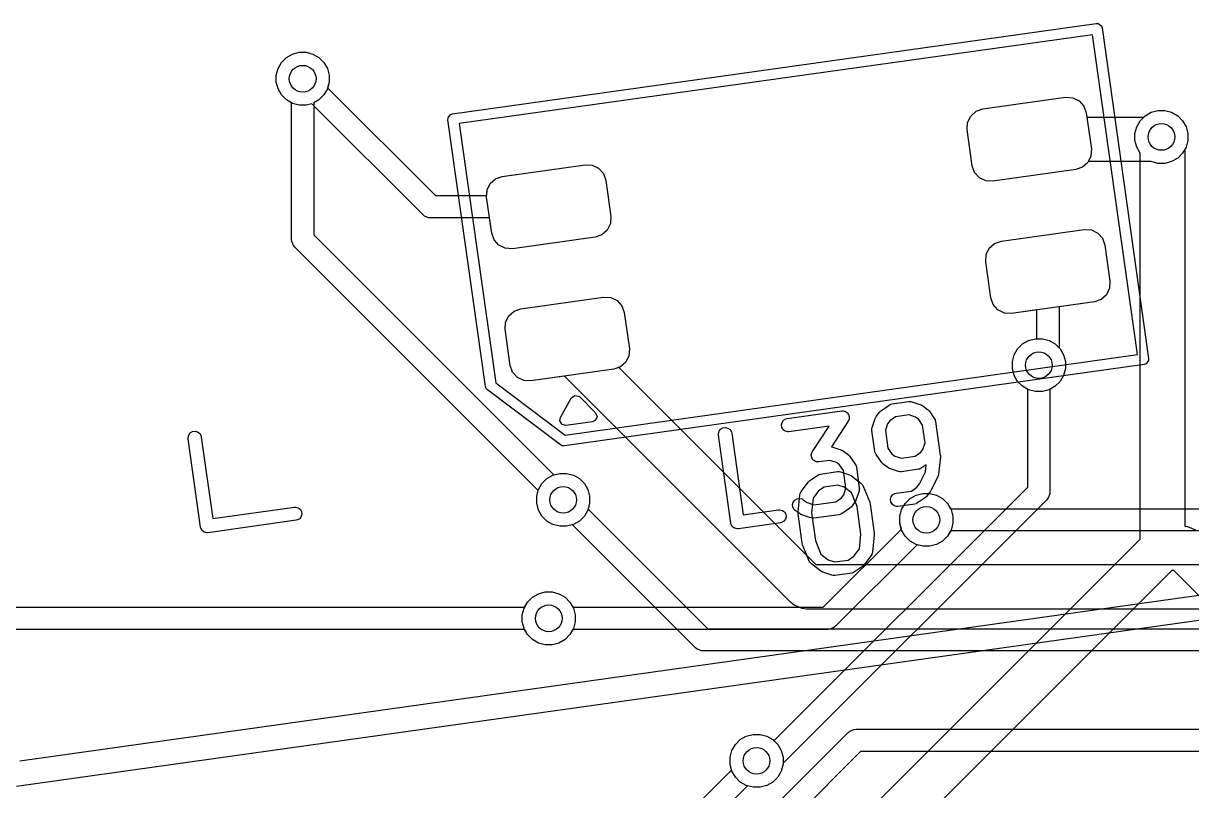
# Model space of a CAD drawing. Header units: millimetres. Extents: x 14 to 286, y -133 to -45.
# Drawn here: x 218.66 to 231.78, y -67.05 to -58.43 of the extents above; entities that cross this region are included whole.
import ezdxf

# ---------------------------------------------------------------- set-up
doc = ezdxf.new("R2010")
doc.units = ezdxf.units.MM
for name, color, linetype, true_color in [('B.Cu', 153, 'CONTINUOUS', 0x4d7fc4), ('B.Silkscreen', 31, 'CONTINUOUS', 0xe8b2a7), ('F.Cu', 13, 'CONTINUOUS', 0xc83434), ('F.Mask', 201, 'CONTINUOUS', 0xd864ff), ('F.Paste', 253, 'CONTINUOUS', 0xb4a09a), ('F.Silkscreen', 41, 'CONTINUOUS', 0xf2eda1), ('User.Drawings', 9, 'CONTINUOUS', 0xc2c2c2)]:
    doc.layers.add(name, color=color, linetype=linetype, true_color=true_color)

msp = doc.modelspace()

# ---------------------------------------------------------------- linework, layer by layer
at = {"layer": 'B.Cu', "linetype": 'CONTINUOUS'}
for p, q in [((221.614472, -58.813594), (221.682295, -58.774436)), ((221.682295, -58.774436), (221.757942, -58.754167)), ((221.757942, -58.754167), (221.836258, -58.754167)), ((221.836258, -58.754167), (221.911905, -58.774436)), ((221.911905, -58.774436), (221.979728, -58.813594)), ((221.519936, -58.936795), (221.559094, -58.868972)), ((221.559094, -58.868972), (221.614472, -58.813594)), ((221.979728, -58.813594), (222.035106, -58.868972)), ((222.035106, -58.868972), (222.074264, -58.936795)), ((221.499667, -59.012442), (221.519936, -58.936795)), ((221.499667, -59.090758), (221.499667, -59.012442)), ((222.074264, -58.936795), (222.094533, -59.012442)), ((222.094533, -59.012442), (222.094533, -59.090758)), ((221.519936, -59.166405), (221.499667, -59.090758)), ((221.559094, -59.234228), (221.519936, -59.166405)), ((222.074264, -59.166405), (222.035106, -59.234228)), ((222.094533, -59.090758), (222.074264, -59.166405)), ((221.614472, -59.289606), (221.559094, -59.234228)), ((221.6721, -59.322877), (221.614472, -59.289606)), ((221.979728, -59.289606), (221.9221, -59.322877)), ((222.035106, -59.234228), (221.979728, -59.289606)), ((221.6721, -60.8571), (221.6721, -59.322877)), ((221.9221, -59.322877), (221.9221, -60.805323)), ((231.258372, -59.467394), (231.326195, -59.428236)), ((231.326195, -59.428236), (231.401842, -59.407967)), ((231.401842, -59.407967), (231.480158, -59.407967)), ((231.480158, -59.407967), (231.555805, -59.428236)), ((231.555805, -59.428236), (231.623628, -59.467394)), ((231.163836, -59.590595), (231.202994, -59.522772)), ((231.202994, -59.522772), (231.258372, -59.467394)), ((231.623628, -59.467394), (231.679006, -59.522772)), ((231.679006, -59.522772), (231.718164, -59.590595)), ((231.143567, -59.666242), (231.163836, -59.590595)), ((231.143567, -59.744558), (231.143567, -59.666242)), ((231.718164, -59.590595), (231.738433, -59.666242)), ((231.738433, -59.666242), (231.738433, -59.744558)), ((231.163836, -59.820205), (231.143567, -59.744558)), ((231.202994, -59.888028), (231.163836, -59.820205)), ((231.718164, -59.820205), (231.7038, -59.845083)), ((231.738433, -59.744558), (231.718164, -59.820205)), ((231.2038, -59.888834), (231.202994, -59.888028)), ((231.2038, -64.222946), (231.2038, -59.888834)), ((231.7038, -59.845083), (231.7038, -64.078519)), ((221.674502, -60.881486), (221.6721, -60.8571)), ((221.9221, -60.805323), (224.618866, -63.502089)), ((221.693166, -60.926546), (221.674502, -60.881486)), ((221.693171, -60.926551), (221.693166, -60.926546)), ((221.708712, -60.945488), (221.693171, -60.926551)), ((224.442089, -63.678866), (221.708712, -60.945488)), ((229.826494, -62.086672), (229.881872, -62.031294)), ((229.881872, -62.031294), (229.949695, -61.992136)), ((229.949695, -61.992136), (230.025342, -61.971867)), ((230.025342, -61.971867), (230.103658, -61.971867)), ((230.103658, -61.971867), (230.179305, -61.992136)), ((230.179305, -61.992136), (230.247128, -62.031294)), ((230.247128, -62.031294), (230.302506, -62.086672)), ((229.767067, -62.230142), (229.787336, -62.154495)), ((229.787336, -62.154495), (229.826494, -62.086672)), ((230.302506, -62.086672), (230.341664, -62.154495)), ((230.341664, -62.154495), (230.361933, -62.230142)), ((229.767067, -62.308458), (229.767067, -62.230142)), ((229.787336, -62.384105), (229.767067, -62.308458)), ((230.361933, -62.308458), (230.341664, -62.384105)), ((230.361933, -62.230142), (230.361933, -62.308458)), ((229.826494, -62.451928), (229.787336, -62.384105)), ((230.341664, -62.384105), (230.302506, -62.451928)), ((229.881872, -62.507306), (229.826494, -62.451928)), ((229.9395, -62.540577), (229.881872, -62.507306)), ((229.9395, -63.640523), (229.9395, -62.540577)), ((230.247128, -62.507306), (230.1895, -62.540577)), ((230.1895, -62.540577), (230.1895, -63.6923)), ((230.302506, -62.451928), (230.247128, -62.507306)), ((224.618866, -63.502089), (224.683142, -63.484867)), ((224.683142, -63.484867), (224.761458, -63.484867)), ((224.761458, -63.484867), (224.837105, -63.505136)), ((224.837105, -63.505136), (224.904928, -63.544294)), ((224.904928, -63.544294), (224.960306, -63.599672)), ((224.960306, -63.599672), (224.999464, -63.667495)), ((224.424867, -63.743142), (224.442089, -63.678866)), ((224.424867, -63.821458), (224.424867, -63.743142)), ((224.999464, -63.667495), (225.019733, -63.743142)), ((225.019733, -63.743142), (225.019733, -63.821458)), ((227.090128, -66.489894), (229.9395, -63.640523)), ((228.618172, -63.769294), (228.685995, -63.730136)), ((228.685995, -63.730136), (228.761642, -63.709867)), ((228.761642, -63.709867), (228.839958, -63.709867)), ((228.839958, -63.709867), (228.915605, -63.730136)), ((228.915605, -63.730136), (228.983428, -63.769294)), ((230.168434, -63.761746), (230.152889, -63.780688)), ((230.187098, -63.716686), (230.168434, -63.761746)), ((230.1895, -63.6923), (230.187098, -63.716686)), ((224.445136, -63.897105), (224.424867, -63.821458)), ((225.019733, -63.821458), (224.999464, -63.897105)), ((230.152889, -63.780688), (227.191633, -66.741943)), ((228.503367, -63.968142), (228.523636, -63.892495)), ((228.523636, -63.892495), (228.562794, -63.824672)), ((228.562794, -63.824672), (228.618172, -63.769294)), ((228.983428, -63.769294), (229.038806, -63.824672)), ((229.038806, -63.824672), (229.077964, -63.892495)), ((229.077964, -63.892495), (229.098233, -63.968142)), ((224.484294, -63.964928), (224.445136, -63.897105)), ((224.539672, -64.020306), (224.484294, -63.964928)), ((224.607495, -64.059464), (224.539672, -64.020306)), ((224.904928, -64.020306), (224.837105, -64.059464)), ((224.960306, -63.964928), (224.904928, -64.020306)), ((224.999464, -63.897105), (224.960306, -63.964928)), ((228.503367, -64.046458), (228.503367, -63.968142)), ((229.098233, -63.968142), (229.098233, -64.046458)), ((224.683142, -64.079733), (224.607495, -64.059464)), ((224.761458, -64.079733), (224.683142, -64.079733)), ((224.837105, -64.059464), (224.761458, -64.079733)), ((227.642324, -64.989), (228.520589, -64.110734)), ((228.520589, -64.110734), (228.503367, -64.046458)), ((229.077964, -64.122105), (229.038806, -64.189928)), ((229.098233, -64.046458), (229.077964, -64.122105)), ((231.7038, -64.078519), (231.732073, -64.081304)), ((231.732073, -64.081304), (231.822193, -64.118633)), ((224.72617, -70.700575), (231.2038, -64.222946)), ((228.697365, -64.28751), (227.782488, -65.202388)), ((228.761642, -64.304733), (228.697365, -64.28751)), ((228.915605, -64.284464), (228.839958, -64.304733)), ((228.983428, -64.245306), (228.915605, -64.284464)), ((229.038806, -64.189928), (228.983428, -64.245306)), ((228.839958, -64.304733), (228.761642, -64.304733)), ((231.557353, -64.5765), (225.079724, -71.054129)), ((231.579746, -64.5765), (231.557353, -64.5765)), ((234.8741, -67.870854), (231.579746, -64.5765)), ((224.283536, -64.999195), (224.322694, -64.931372)), ((224.322694, -64.931372), (224.378072, -64.875994)), ((224.378072, -64.875994), (224.445895, -64.836836)), ((224.445895, -64.836836), (224.521542, -64.816567)), ((224.521542, -64.816567), (224.599858, -64.816567)), ((224.599858, -64.816567), (224.675505, -64.836836)), ((224.675505, -64.836836), (224.743328, -64.875994)), ((224.743328, -64.875994), (224.798706, -64.931372)), ((224.798706, -64.931372), (224.831978, -64.989)), ((224.263267, -65.074842), (224.283536, -64.999195)), ((224.263267, -65.153158), (224.263267, -65.074842)), ((224.831978, -64.989), (227.642324, -64.989)), ((224.283536, -65.228805), (224.263267, -65.153158)), ((227.782488, -65.202388), (227.763551, -65.217928)), ((224.322694, -65.296628), (224.283536, -65.228805)), ((224.378072, -65.352006), (224.322694, -65.296628)), ((224.798706, -65.296628), (224.743328, -65.352006)), ((224.831978, -65.239), (224.798706, -65.296628)), ((227.6941, -65.239), (224.831978, -65.239)), ((227.718486, -65.236598), (227.6941, -65.239)), ((227.718487, -65.236598), (227.718486, -65.236598)), ((227.7373, -65.228805), (227.718487, -65.236598)), ((227.763546, -65.217934), (227.7373, -65.228805)), ((227.763551, -65.217928), (227.763546, -65.217934)), ((224.445895, -65.391164), (224.378072, -65.352006)), ((224.521542, -65.411433), (224.445895, -65.391164)), ((224.599858, -65.411433), (224.521542, -65.411433)), ((224.675505, -65.391164), (224.599858, -65.411433)), ((224.743328, -65.352006), (224.675505, -65.391164)), ((226.656194, -66.531972), (226.711572, -66.476594)), ((226.711572, -66.476594), (226.779395, -66.437436)), ((226.779395, -66.437436), (226.855042, -66.417167)), ((226.855042, -66.417167), (226.933358, -66.417167)), ((226.933358, -66.417167), (227.009005, -66.437436)), ((227.009005, -66.437436), (227.076828, -66.476594)), ((227.076828, -66.476594), (227.090128, -66.489894)), ((226.596767, -66.675442), (226.617036, -66.599795)), ((226.617036, -66.599795), (226.656194, -66.531972)), ((226.596767, -66.753758), (226.596767, -66.675442)), ((226.617036, -66.829405), (226.596767, -66.753758)), ((227.191633, -66.753758), (227.171364, -66.829405)), ((227.191633, -66.741943), (227.191633, -66.753758)), ((226.656194, -66.897228), (226.617036, -66.829405)), ((226.711572, -66.952606), (226.656194, -66.897228)), ((227.132206, -66.897228), (227.076828, -66.952606)), ((227.171364, -66.829405), (227.132206, -66.897228)), ((226.779395, -66.991764), (226.711572, -66.952606)), ((226.855042, -67.012033), (226.779395, -66.991764)), ((226.933358, -67.012033), (226.855042, -67.012033)), ((227.009005, -66.991764), (226.933358, -67.012033)), ((227.076828, -66.952606), (227.009005, -66.991764))]:
    msp.add_line(p, q, dxfattribs=at)
at = {"layer": 'B.Cu'}
for centre in [(221.7971, -59.0516), (231.441, -59.7054), (230.0645, -62.2693), (224.7223, -63.7823), (228.8008, -64.0073), (224.5607, -65.114), (226.8942, -66.7146)]:
    msp.add_circle(centre, 0.15, dxfattribs=at)
at = {"layer": 'B.Silkscreen', "linetype": 'CONTINUOUS'}
for p, q in [((227.581947, -63.505063), (227.594814, -63.497948)), ((227.594814, -63.497948), (227.597448, -63.497384)), ((227.597448, -63.497384), (227.599771, -63.496017)), ((227.599771, -63.496017), (227.61406, -63.492554)), ((227.61406, -63.492554), (227.802683, -63.466045)), ((227.802683, -63.466045), (227.817374, -63.465435)), ((227.817374, -63.465435), (227.819983, -63.466109)), ((227.819983, -63.466109), (227.82267, -63.465925)), ((227.82267, -63.465925), (227.837, -63.469218)), ((227.837, -63.469218), (227.937938, -63.503119)), ((227.39586, -63.689664), (227.476916, -63.582098)), ((227.476916, -63.582098), (227.481956, -63.57662)), ((227.481956, -63.57662), (227.483032, -63.574961)), ((227.483032, -63.574961), (227.485065, -63.573243)), ((227.485065, -63.573243), (227.486873, -63.571279)), ((227.486873, -63.571279), (227.488582, -63.570272)), ((227.488582, -63.570272), (227.494263, -63.565473)), ((227.494263, -63.565473), (227.581947, -63.505063)), ((227.806026, -63.617049), (227.652467, -63.63863)), ((227.878642, -63.641437), (227.806026, -63.617049)), ((227.937938, -63.503119), (227.944724, -63.506167)), ((227.944724, -63.506167), (227.946642, -63.506663)), ((227.946642, -63.506663), (227.948916, -63.508049)), ((227.948916, -63.508049), (227.95135, -63.509143)), ((227.95135, -63.509143), (227.952845, -63.510445)), ((227.952845, -63.510445), (227.959195, -63.514318)), ((227.959195, -63.514318), (228.066761, -63.595374)), ((228.066761, -63.595374), (228.07758, -63.605331)), ((228.07758, -63.605331), (228.080411, -63.610137)), ((228.080411, -63.610137), (228.08432, -63.61411)), ((228.08432, -63.61411), (228.091146, -63.627133)), ((228.091146, -63.627133), (228.164811, -63.809128)), ((227.360527, -63.922163), (227.381174, -63.726913)), ((227.381174, -63.726913), (227.384146, -63.712513)), ((227.384146, -63.712513), (227.386808, -63.707616)), ((227.386808, -63.707616), (227.388205, -63.702217)), ((227.388205, -63.702217), (227.39586, -63.689664)), ((227.589387, -63.682089), (227.528157, -63.763345)), ((227.652467, -63.63863), (227.589387, -63.682089)), ((227.959898, -63.702668), (227.878642, -63.641437)), ((228.022304, -63.856848), (227.959898, -63.702668)), ((227.528157, -63.763345), (227.510665, -63.928754)), ((228.066126, -64.168652), (228.022304, -63.856848)), ((228.164811, -63.809128), (228.165535, -63.811587)), ((228.165535, -63.811587), (228.166097, -63.812541)), ((228.166097, -63.812541), (228.167401, -63.817922)), ((228.167401, -63.817922), (228.168965, -63.823232)), ((228.168965, -63.823232), (228.168956, -63.824337)), ((228.168956, -63.824337), (228.16956, -63.82683)), ((228.16956, -63.82683), (228.215951, -64.156919)), ((227.360231, -63.925798), (227.360508, -63.924725)), ((227.36046, -63.931333), (227.360231, -63.925798)), ((227.360421, -63.936865), (227.36046, -63.931333)), ((227.360734, -63.937926), (227.360421, -63.936865)), ((227.360508, -63.924725), (227.360527, -63.922163)), ((227.360841, -63.940488), (227.360734, -63.937926)), ((227.407232, -64.270577), (227.360841, -63.940488)), ((227.510665, -63.928754), (227.554486, -64.240556)), ((227.407835, -64.273069), (227.407232, -64.270577)), ((227.407827, -64.274175), (227.407835, -64.273069)), ((227.40939, -64.279484), (227.407827, -64.274175)), ((227.410695, -64.284866), (227.40939, -64.279484)), ((227.411256, -64.285819), (227.410695, -64.284866)), ((227.411981, -64.288279), (227.411256, -64.285819)), ((227.554486, -64.240556), (227.616893, -64.394738)), ((228.048634, -64.334061), (228.066126, -64.168652)), ((228.216265, -64.175244), (228.195618, -64.370494)), ((228.215951, -64.156919), (228.216057, -64.159479)), ((228.216057, -64.159479), (228.216371, -64.160541)), ((228.216283, -64.172682), (228.216265, -64.175244)), ((228.216561, -64.171609), (228.216283, -64.172682)), ((228.216371, -64.160541), (228.216331, -64.166072)), ((228.216331, -64.166072), (228.216561, -64.171609)), ((227.485646, -64.470273), (227.411981, -64.288279)), ((227.616893, -64.394738), (227.698149, -64.455969)), ((227.924323, -64.458777), (227.987404, -64.415317)), ((227.987404, -64.415317), (228.048634, -64.334061)), ((228.180932, -64.407743), (228.099876, -64.515309)), ((228.188587, -64.39519), (228.180932, -64.407743)), ((228.189983, -64.389788), (228.188587, -64.39519)), ((228.192646, -64.384893), (228.189983, -64.389788)), ((228.195618, -64.370494), (228.192646, -64.384893)), ((227.492472, -64.483296), (227.485646, -64.470273)), ((227.496381, -64.487269), (227.492472, -64.483296)), ((227.499212, -64.492075), (227.496381, -64.487269)), ((227.510031, -64.502032), (227.499212, -64.492075)), ((227.617597, -64.583088), (227.510031, -64.502032)), ((227.698149, -64.455969), (227.770765, -64.480357)), ((227.770765, -64.480357), (227.924323, -64.458777)), ((228.082528, -64.531934), (227.994845, -64.592344)), ((228.088213, -64.527131), (228.082528, -64.531934)), ((228.089919, -64.526127), (228.088213, -64.527131)), ((228.09172, -64.524169), (228.089919, -64.526127)), ((228.09376, -64.522447), (228.09172, -64.524169)), ((228.094838, -64.520782), (228.09376, -64.522447)), ((228.099876, -64.515309), (228.094838, -64.520782)), ((227.623947, -64.58696), (227.617597, -64.583088)), ((227.625443, -64.588264), (227.623947, -64.58696)), ((227.627876, -64.589357), (227.625443, -64.588264)), ((227.630149, -64.590743), (227.627876, -64.589357)), ((227.632065, -64.591238), (227.630149, -64.590743)), ((227.638854, -64.594288), (227.632065, -64.591238)), ((227.739792, -64.628189), (227.638854, -64.594288)), ((227.754122, -64.631482), (227.739792, -64.628189)), ((227.756809, -64.631297), (227.754122, -64.631482)), ((227.759419, -64.631972), (227.756809, -64.631297)), ((227.774109, -64.631362), (227.759419, -64.631972)), ((227.962732, -64.604853), (227.774109, -64.631362)), ((227.977021, -64.60139), (227.962732, -64.604853)), ((227.979343, -64.600022), (227.977021, -64.60139)), ((227.981978, -64.599459), (227.979343, -64.600022)), ((227.994845, -64.592344), (227.981978, -64.599459))]:
    msp.add_line(p, q, dxfattribs=at)
at = {"layer": 'F.Cu', "linetype": 'CONTINUOUS'}
for p, q in [((221.614472, -58.813594), (221.682295, -58.774436)), ((221.682295, -58.774436), (221.757942, -58.754167)), ((221.757942, -58.754167), (221.836258, -58.754167)), ((221.836258, -58.754167), (221.911905, -58.774436)), ((221.911905, -58.774436), (221.979728, -58.813594)), ((221.519936, -58.936795), (221.559094, -58.868972)), ((221.559094, -58.868972), (221.614472, -58.813594)), ((221.979728, -58.813594), (222.035106, -58.868972)), ((222.035106, -58.868972), (222.074264, -58.936795)), ((221.499667, -59.012442), (221.519936, -58.936795)), ((221.499667, -59.090758), (221.499667, -59.012442)), ((222.074264, -58.936795), (222.094533, -59.012442)), ((222.094533, -59.012442), (222.094533, -59.090758)), ((221.519936, -59.166405), (221.499667, -59.090758)), ((221.559094, -59.234228), (221.519936, -59.166405)), ((222.094533, -59.090758), (222.07731, -59.155034)), ((222.07731, -59.155034), (223.287276, -60.365)), ((221.614472, -59.289606), (221.559094, -59.234228)), ((221.682295, -59.328764), (221.614472, -59.289606)), ((229.434514, -59.390953), (230.365366, -59.260131)), ((230.365366, -59.260131), (230.445224, -59.264666)), ((230.445224, -59.264666), (230.517269, -59.299415)), ((230.517269, -59.299415), (230.57053, -59.35909)), ((221.757942, -59.349033), (221.682295, -59.328764)), ((221.836258, -59.349033), (221.757942, -59.349033)), ((221.900534, -59.33181), (221.836258, -59.349033)), ((223.147112, -60.578388), (221.900534, -59.33181)), ((229.299324, -59.470586), (229.358999, -59.417325)), ((229.358999, -59.417325), (229.434514, -59.390953)), ((230.57053, -59.35909), (230.596901, -59.434605)), ((231.258372, -59.467394), (231.326195, -59.428236)), ((231.326195, -59.428236), (231.401842, -59.407967)), ((231.401842, -59.407967), (231.480158, -59.407967)), ((231.480158, -59.407967), (231.555805, -59.428236)), ((231.555805, -59.428236), (231.623628, -59.467394)), ((229.26004, -59.622489), (229.264575, -59.542631)), ((229.264575, -59.542631), (229.299324, -59.470586)), ((230.596901, -59.434605), (230.603506, -59.4816)), ((230.603506, -59.4816), (231.244166, -59.4816)), ((231.244166, -59.4816), (231.258372, -59.467394)), ((231.623628, -59.467394), (231.679006, -59.522772)), ((231.679006, -59.522772), (231.718164, -59.590595)), ((229.317101, -60.028499), (229.26004, -59.622489)), ((231.718164, -59.590595), (231.738433, -59.666242)), ((231.738433, -59.666242), (231.738433, -59.744558)), ((231.718164, -59.820205), (231.679006, -59.888028)), ((231.738433, -59.744558), (231.718164, -59.820205)), ((231.623628, -59.943406), (231.555805, -59.982564)), ((231.679006, -59.888028), (231.623628, -59.943406)), ((224.037553, -60.149447), (224.968405, -60.018625)), ((224.968405, -60.018625), (225.048263, -60.02316)), ((225.048263, -60.02316), (225.120308, -60.057909)), ((225.120308, -60.057909), (225.173569, -60.117584)), ((229.343472, -60.104014), (229.317101, -60.028499)), ((230.479488, -60.072151), (229.548636, -60.202973)), ((230.555003, -60.045779), (230.479488, -60.072151)), ((230.614678, -59.992518), (230.555003, -60.045779)), ((230.619944, -59.9816), (230.614678, -59.992518)), ((231.324525, -59.9816), (230.619944, -59.9816)), ((231.326195, -59.982564), (231.324525, -59.9816)), ((231.401842, -60.002833), (231.326195, -59.982564)), ((231.480158, -60.002833), (231.401842, -60.002833)), ((231.555805, -59.982564), (231.480158, -60.002833)), ((223.902363, -60.22908), (223.962038, -60.175819)), ((223.962038, -60.175819), (224.037553, -60.149447)), ((225.173569, -60.117584), (225.19994, -60.193099)), ((225.19994, -60.193099), (225.257001, -60.599109)), ((229.396733, -60.163689), (229.343472, -60.104014)), ((229.468778, -60.198438), (229.396733, -60.163689)), ((229.548636, -60.202973), (229.468778, -60.198438)), ((223.863987, -60.365), (223.867614, -60.301125)), ((223.867614, -60.301125), (223.902363, -60.22908)), ((223.287276, -60.365), (223.863987, -60.365)), ((223.166054, -60.593934), (223.147112, -60.578388)), ((223.211113, -60.612598), (223.166054, -60.593934)), ((223.211114, -60.612598), (223.211113, -60.612598)), ((223.2355, -60.615), (223.211114, -60.612598)), ((225.257001, -60.599109), (225.252466, -60.678967)), ((223.895968, -60.615), (223.2355, -60.615)), ((223.92014, -60.786993), (223.895968, -60.615)), ((225.252466, -60.678967), (225.217717, -60.751012)), ((229.643273, -60.876355), (230.574125, -60.745533)), ((230.574125, -60.745533), (230.653983, -60.750068)), ((223.946511, -60.862508), (223.92014, -60.786993)), ((223.999772, -60.922183), (223.946511, -60.862508)), ((225.082527, -60.830645), (224.151675, -60.961467)), ((225.158042, -60.804273), (225.082527, -60.830645)), ((225.217717, -60.751012), (225.158042, -60.804273)), ((229.567758, -60.902727), (229.643273, -60.876355)), ((230.653983, -60.750068), (230.726028, -60.784817)), ((230.726028, -60.784817), (230.779289, -60.844492)), ((230.779289, -60.844492), (230.80566, -60.920007)), ((224.071817, -60.956932), (223.999772, -60.922183)), ((224.151675, -60.961467), (224.071817, -60.956932)), ((229.473334, -61.028033), (229.508083, -60.955988)), ((229.508083, -60.955988), (229.567758, -60.902727)), ((230.80566, -60.920007), (230.862721, -61.326017)), ((229.468799, -61.107891), (229.473334, -61.028033)), ((229.52586, -61.513901), (229.468799, -61.107891)), ((230.862721, -61.326017), (230.858186, -61.405875)), ((224.246312, -61.634849), (225.177164, -61.504027)), ((225.177164, -61.504027), (225.257022, -61.508562)), ((225.257022, -61.508562), (225.329067, -61.543311)), ((229.552231, -61.589416), (229.52586, -61.513901)), ((230.763762, -61.531181), (230.688247, -61.557553)), ((230.823437, -61.47792), (230.763762, -61.531181)), ((230.858186, -61.405875), (230.823437, -61.47792)), ((224.111122, -61.714482), (224.170797, -61.661221)), ((224.170797, -61.661221), (224.246312, -61.634849)), ((225.329067, -61.543311), (225.382328, -61.602986)), ((225.382328, -61.602986), (225.408699, -61.678501)), ((229.605492, -61.649091), (229.552231, -61.589416)), ((229.677537, -61.68384), (229.605492, -61.649091)), ((230.0408, -61.648545), (229.757395, -61.688375)), ((230.0408, -61.971867), (230.0408, -61.648545)), ((230.688247, -61.557553), (230.2908, -61.61341)), ((230.2908, -61.61341), (230.2908, -62.074966)), ((224.071838, -61.866385), (224.076373, -61.786527)), ((224.076373, -61.786527), (224.111122, -61.714482)), ((225.408699, -61.678501), (225.46576, -62.084511)), ((229.757395, -61.688375), (229.677537, -61.68384)), ((224.128899, -62.272395), (224.071838, -61.866385)), ((229.826494, -62.086672), (229.881872, -62.031294)), ((229.881872, -62.031294), (229.949695, -61.992136)), ((229.949695, -61.992136), (230.025342, -61.971867)), ((230.025342, -61.971867), (230.0408, -61.971867)), ((225.461225, -62.164369), (225.426476, -62.236414)), ((225.46576, -62.084511), (225.461225, -62.164369)), ((229.767067, -62.230142), (229.787336, -62.154495)), ((229.787336, -62.154495), (229.826494, -62.086672)), ((230.2908, -62.074966), (230.302506, -62.086672)), ((230.302506, -62.086672), (230.341664, -62.154495)), ((230.341664, -62.154495), (230.361933, -62.230142)), ((224.15527, -62.34791), (224.128899, -62.272395)), ((225.366801, -62.289675), (225.346662, -62.296708)), ((225.346662, -62.296708), (227.558954, -64.509)), ((225.426476, -62.236414), (225.366801, -62.289675)), ((229.767067, -62.308458), (229.767067, -62.230142)), ((229.787336, -62.384105), (229.767067, -62.308458)), ((230.361933, -62.308458), (230.341664, -62.384105)), ((230.361933, -62.230142), (230.361933, -62.308458)), ((224.208531, -62.407585), (224.15527, -62.34791)), ((224.280576, -62.442334), (224.208531, -62.407585)), ((224.360434, -62.446869), (224.280576, -62.442334)), ((224.736817, -62.393971), (224.360434, -62.446869)), ((227.278623, -64.935777), (224.736817, -62.393971)), ((229.826494, -62.451928), (229.787336, -62.384105)), ((230.341664, -62.384105), (230.302506, -62.451928)), ((229.881872, -62.507306), (229.826494, -62.451928)), ((229.949695, -62.546464), (229.881872, -62.507306)), ((230.025342, -62.566733), (229.949695, -62.546464)), ((230.103658, -62.566733), (230.025342, -62.566733)), ((230.179305, -62.546464), (230.103658, -62.566733)), ((230.247128, -62.507306), (230.179305, -62.546464)), ((230.302506, -62.451928), (230.247128, -62.507306)), ((224.607495, -63.505136), (224.683142, -63.484867)), ((224.683142, -63.484867), (224.761458, -63.484867)), ((224.761458, -63.484867), (224.837105, -63.505136)), ((224.445136, -63.667495), (224.484294, -63.599672)), ((224.484294, -63.599672), (224.539672, -63.544294)), ((224.539672, -63.544294), (224.607495, -63.505136)), ((224.837105, -63.505136), (224.904928, -63.544294)), ((224.904928, -63.544294), (224.960306, -63.599672)), ((224.960306, -63.599672), (224.999464, -63.667495)), ((224.424867, -63.743142), (224.445136, -63.667495)), ((224.424867, -63.821458), (224.424867, -63.743142)), ((224.999464, -63.667495), (225.019733, -63.743142)), ((225.019733, -63.743142), (225.019733, -63.821458)), ((228.618172, -63.769294), (228.685995, -63.730136)), ((228.685995, -63.730136), (228.761642, -63.709867)), ((228.761642, -63.709867), (228.839958, -63.709867)), ((228.839958, -63.709867), (228.915605, -63.730136)), ((228.915605, -63.730136), (228.983428, -63.769294)), ((224.445136, -63.897105), (224.424867, -63.821458)), ((225.019733, -63.821458), (225.00251, -63.885734)), ((225.00251, -63.885734), (226.346876, -65.2301)), ((228.503367, -63.968142), (228.523636, -63.892495)), ((228.523636, -63.892495), (228.562794, -63.824672)), ((228.562794, -63.824672), (228.618172, -63.769294)), ((228.983428, -63.769294), (229.038806, -63.824672)), ((229.038806, -63.824672), (229.072078, -63.8823)), ((229.072078, -63.8823), (234.9546, -63.8823)), ((224.484294, -63.964928), (224.445136, -63.897105)), ((224.539672, -64.020306), (224.484294, -63.964928)), ((224.607495, -64.059464), (224.539672, -64.020306)), ((228.503367, -64.046458), (228.503367, -63.968142)), ((224.683142, -64.079733), (224.607495, -64.059464)), ((224.761458, -64.079733), (224.683142, -64.079733)), ((224.825734, -64.06251), (224.761458, -64.079733)), ((226.206712, -65.443488), (224.825734, -64.06251)), ((228.523636, -64.122105), (228.503367, -64.046458)), ((228.562794, -64.189928), (228.523636, -64.122105)), ((229.072078, -64.1323), (229.038806, -64.189928)), ((235.0796, -64.1323), (229.072078, -64.1323)), ((228.618172, -64.245306), (228.562794, -64.189928)), ((228.685995, -64.284464), (228.618172, -64.245306)), ((228.761642, -64.304733), (228.685995, -64.284464)), ((228.915605, -64.284464), (228.839958, -64.304733)), ((228.983428, -64.245306), (228.915605, -64.284464)), ((229.038806, -64.189928), (228.983428, -64.245306)), ((228.839958, -64.304733), (228.761642, -64.304733)), ((227.558954, -64.509), (236.151566, -64.509)), ((224.289422, -64.989), (224.322694, -64.931372)), ((224.322694, -64.931372), (224.378072, -64.875994)), ((224.378072, -64.875994), (224.445895, -64.836836)), ((224.445895, -64.836836), (224.521542, -64.816567)), ((224.521542, -64.816567), (224.599858, -64.816567)), ((224.599858, -64.816567), (224.675505, -64.836836)), ((224.675505, -64.836836), (224.743328, -64.875994)), ((224.743328, -64.875994), (224.798706, -64.931372)), ((224.798706, -64.931372), (224.837864, -64.999195)), ((227.316502, -64.966862), (227.278623, -64.935777)), ((216.81056, -64.989), (224.289422, -64.989)), ((224.837864, -64.999195), (224.858133, -65.074842)), ((224.858133, -65.074842), (224.858133, -65.153158)), ((227.316507, -64.966867), (227.316502, -64.966862)), ((227.406627, -65.004196), (227.316507, -64.966867)), ((227.4554, -65.009), (227.406627, -65.004196)), ((236.3222, -65.009), (227.4554, -65.009)), ((224.858133, -65.153158), (224.837864, -65.228805)), ((224.289422, -65.239), (216.882352, -65.239)), ((224.322694, -65.296628), (224.289422, -65.239)), ((224.378072, -65.352006), (224.322694, -65.296628)), ((224.798706, -65.296628), (224.743328, -65.352006)), ((224.837864, -65.228805), (224.798706, -65.296628)), ((226.346876, -65.2301), (247.889924, -65.2301)), ((224.445895, -65.391164), (224.378072, -65.352006)), ((224.521542, -65.411433), (224.445895, -65.391164)), ((224.599858, -65.411433), (224.521542, -65.411433)), ((224.675505, -65.391164), (224.599858, -65.411433)), ((224.743328, -65.352006), (224.675505, -65.391164)), ((226.225648, -65.459028), (226.206712, -65.443488)), ((226.225654, -65.459034), (226.225648, -65.459028)), ((226.249343, -65.468846), (226.225654, -65.459034)), ((226.270713, -65.477698), (226.249343, -65.468846)), ((226.270714, -65.477698), (226.270713, -65.477698)), ((226.2951, -65.4801), (226.270714, -65.477698)), ((247.9417, -65.4801), (226.2951, -65.4801)), ((227.922812, -66.395512), (227.94119, -66.380429)), ((227.94119, -66.380429), (227.941754, -66.379866)), ((227.941754, -66.379866), (227.986814, -66.361202)), ((227.986814, -66.361202), (228.0112, -66.3588)), ((228.0112, -66.3588), (240.793722, -66.3588)), ((225.418824, -68.8995), (227.922812, -66.395512)), ((226.656194, -66.531972), (226.711572, -66.476594)), ((226.711572, -66.476594), (226.779395, -66.437436)), ((226.779395, -66.437436), (226.855042, -66.417167)), ((226.855042, -66.417167), (226.933358, -66.417167)), ((226.933358, -66.417167), (227.009005, -66.437436)), ((227.009005, -66.437436), (227.076828, -66.476594)), ((227.076828, -66.476594), (227.132206, -66.531972)), ((228.063076, -66.6088), (225.558988, -69.112888)), ((226.596767, -66.675442), (226.617036, -66.599795)), ((226.617036, -66.599795), (226.656194, -66.531972)), ((227.132206, -66.531972), (227.171364, -66.599795)), ((227.171364, -66.599795), (227.191633, -66.675442)), ((240.793722, -66.6088), (228.063076, -66.6088)), ((226.596767, -66.753758), (226.596767, -66.675442)), ((226.613989, -66.818033), (226.596767, -66.753758)), ((227.191633, -66.753758), (227.171364, -66.829405)), ((227.191633, -66.675442), (227.191633, -66.753758)), ((225.159224, -68.2728), (226.613989, -66.818033)), ((227.132206, -66.897228), (227.076828, -66.952606)), ((227.171364, -66.829405), (227.132206, -66.897228)), ((226.790766, -66.99481), (225.299388, -68.486188)), ((226.855042, -67.012033), (226.790766, -66.99481)), ((226.933358, -67.012033), (226.855042, -67.012033)), ((227.009005, -66.991764), (226.933358, -67.012033)), ((227.076828, -66.952606), (227.009005, -66.991764))]:
    msp.add_line(p, q, dxfattribs=at)
at = {"layer": 'F.Cu'}
for centre in [(221.7971, -59.0516), (231.441, -59.7054), (230.0645, -62.2693), (224.7223, -63.7823), (228.8008, -64.0073), (224.5607, -65.114), (226.8942, -66.7146)]:
    msp.add_circle(centre, 0.15, dxfattribs=at)
at = {"layer": 'F.Mask', "linetype": 'CONTINUOUS'}
for p, q in [((229.434514, -59.390953), (230.365366, -59.260131)), ((230.365366, -59.260131), (230.445224, -59.264666)), ((230.445224, -59.264666), (230.517269, -59.299415)), ((230.517269, -59.299415), (230.57053, -59.35909)), ((229.299324, -59.470586), (229.358999, -59.417325)), ((229.358999, -59.417325), (229.434514, -59.390953)), ((230.57053, -59.35909), (230.596901, -59.434605)), ((229.26004, -59.622489), (229.264575, -59.542631)), ((229.264575, -59.542631), (229.299324, -59.470586)), ((230.596901, -59.434605), (230.653962, -59.840615)), ((229.317101, -60.028499), (229.26004, -59.622489)), ((230.649427, -59.920473), (230.614678, -59.992518)), ((230.653962, -59.840615), (230.649427, -59.920473)), ((224.037553, -60.149447), (224.968405, -60.018625)), ((224.968405, -60.018625), (225.048263, -60.02316)), ((225.048263, -60.02316), (225.120308, -60.057909)), ((225.120308, -60.057909), (225.173569, -60.117584)), ((229.343472, -60.104014), (229.317101, -60.028499)), ((230.479488, -60.072151), (229.548636, -60.202973)), ((230.555003, -60.045779), (230.479488, -60.072151)), ((230.614678, -59.992518), (230.555003, -60.045779)), ((223.902363, -60.22908), (223.962038, -60.175819)), ((223.962038, -60.175819), (224.037553, -60.149447)), ((225.173569, -60.117584), (225.19994, -60.193099)), ((225.19994, -60.193099), (225.257001, -60.599109)), ((229.396733, -60.163689), (229.343472, -60.104014)), ((229.468778, -60.198438), (229.396733, -60.163689)), ((229.548636, -60.202973), (229.468778, -60.198438)), ((223.863079, -60.380983), (223.867614, -60.301125)), ((223.867614, -60.301125), (223.902363, -60.22908)), ((223.92014, -60.786993), (223.863079, -60.380983)), ((225.257001, -60.599109), (225.252466, -60.678967)), ((225.252466, -60.678967), (225.217717, -60.751012)), ((229.643273, -60.876355), (230.574125, -60.745533)), ((230.574125, -60.745533), (230.653983, -60.750068)), ((223.946511, -60.862508), (223.92014, -60.786993)), ((223.999772, -60.922183), (223.946511, -60.862508)), ((225.082527, -60.830645), (224.151675, -60.961467)), ((225.158042, -60.804273), (225.082527, -60.830645)), ((225.217717, -60.751012), (225.158042, -60.804273)), ((229.567758, -60.902727), (229.643273, -60.876355)), ((230.653983, -60.750068), (230.726028, -60.784817)), ((230.726028, -60.784817), (230.779289, -60.844492)), ((230.779289, -60.844492), (230.80566, -60.920007)), ((224.071817, -60.956932), (223.999772, -60.922183)), ((224.151675, -60.961467), (224.071817, -60.956932)), ((229.473334, -61.028033), (229.508083, -60.955988)), ((229.508083, -60.955988), (229.567758, -60.902727)), ((230.80566, -60.920007), (230.862721, -61.326017)), ((229.468799, -61.107891), (229.473334, -61.028033)), ((229.52586, -61.513901), (229.468799, -61.107891)), ((230.862721, -61.326017), (230.858186, -61.405875)), ((224.246312, -61.634849), (225.177164, -61.504027)), ((225.177164, -61.504027), (225.257022, -61.508562)), ((225.257022, -61.508562), (225.329067, -61.543311)), ((229.552231, -61.589416), (229.52586, -61.513901)), ((230.763762, -61.531181), (230.688247, -61.557553)), ((230.823437, -61.47792), (230.763762, -61.531181)), ((230.858186, -61.405875), (230.823437, -61.47792)), ((224.111122, -61.714482), (224.170797, -61.661221)), ((224.170797, -61.661221), (224.246312, -61.634849)), ((225.329067, -61.543311), (225.382328, -61.602986)), ((225.382328, -61.602986), (225.408699, -61.678501)), ((229.605492, -61.649091), (229.552231, -61.589416)), ((229.677537, -61.68384), (229.605492, -61.649091)), ((230.688247, -61.557553), (229.757395, -61.688375)), ((224.071838, -61.866385), (224.076373, -61.786527)), ((224.076373, -61.786527), (224.111122, -61.714482)), ((225.408699, -61.678501), (225.46576, -62.084511)), ((229.757395, -61.688375), (229.677537, -61.68384)), ((224.128899, -62.272395), (224.071838, -61.866385)), ((225.461225, -62.164369), (225.426476, -62.236414)), ((225.46576, -62.084511), (225.461225, -62.164369)), ((224.15527, -62.34791), (224.128899, -62.272395)), ((225.291286, -62.316047), (224.360434, -62.446869)), ((225.366801, -62.289675), (225.291286, -62.316047)), ((225.426476, -62.236414), (225.366801, -62.289675)), ((224.208531, -62.407585), (224.15527, -62.34791)), ((224.280576, -62.442334), (224.208531, -62.407585)), ((224.360434, -62.446869), (224.280576, -62.442334))]:
    msp.add_line(p, q, dxfattribs=at)
at = {"layer": 'F.Paste', "linetype": 'CONTINUOUS'}
for p, q in [((229.434514, -59.390953), (230.365366, -59.260131)), ((230.365366, -59.260131), (230.445224, -59.264666)), ((230.445224, -59.264666), (230.517269, -59.299415)), ((230.517269, -59.299415), (230.57053, -59.35909)), ((229.299324, -59.470586), (229.358999, -59.417325)), ((229.358999, -59.417325), (229.434514, -59.390953)), ((230.57053, -59.35909), (230.596901, -59.434605)), ((229.26004, -59.622489), (229.264575, -59.542631)), ((229.264575, -59.542631), (229.299324, -59.470586)), ((230.596901, -59.434605), (230.653962, -59.840615)), ((229.317101, -60.028499), (229.26004, -59.622489)), ((230.649427, -59.920473), (230.614678, -59.992518)), ((230.653962, -59.840615), (230.649427, -59.920473)), ((224.037553, -60.149447), (224.968405, -60.018625)), ((224.968405, -60.018625), (225.048263, -60.02316)), ((225.048263, -60.02316), (225.120308, -60.057909)), ((225.120308, -60.057909), (225.173569, -60.117584)), ((229.343472, -60.104014), (229.317101, -60.028499)), ((230.479488, -60.072151), (229.548636, -60.202973)), ((230.555003, -60.045779), (230.479488, -60.072151)), ((230.614678, -59.992518), (230.555003, -60.045779)), ((223.902363, -60.22908), (223.962038, -60.175819)), ((223.962038, -60.175819), (224.037553, -60.149447)), ((225.173569, -60.117584), (225.19994, -60.193099)), ((225.19994, -60.193099), (225.257001, -60.599109)), ((229.396733, -60.163689), (229.343472, -60.104014)), ((229.468778, -60.198438), (229.396733, -60.163689)), ((229.548636, -60.202973), (229.468778, -60.198438)), ((223.863079, -60.380983), (223.867614, -60.301125)), ((223.867614, -60.301125), (223.902363, -60.22908)), ((223.92014, -60.786993), (223.863079, -60.380983)), ((225.257001, -60.599109), (225.252466, -60.678967)), ((225.252466, -60.678967), (225.217717, -60.751012)), ((229.643273, -60.876355), (230.574125, -60.745533)), ((230.574125, -60.745533), (230.653983, -60.750068)), ((223.946511, -60.862508), (223.92014, -60.786993)), ((223.999772, -60.922183), (223.946511, -60.862508)), ((225.082527, -60.830645), (224.151675, -60.961467)), ((225.158042, -60.804273), (225.082527, -60.830645)), ((225.217717, -60.751012), (225.158042, -60.804273)), ((229.567758, -60.902727), (229.643273, -60.876355)), ((230.653983, -60.750068), (230.726028, -60.784817)), ((230.726028, -60.784817), (230.779289, -60.844492)), ((230.779289, -60.844492), (230.80566, -60.920007)), ((224.071817, -60.956932), (223.999772, -60.922183)), ((224.151675, -60.961467), (224.071817, -60.956932)), ((229.473334, -61.028033), (229.508083, -60.955988)), ((229.508083, -60.955988), (229.567758, -60.902727)), ((230.80566, -60.920007), (230.862721, -61.326017)), ((229.468799, -61.107891), (229.473334, -61.028033)), ((229.52586, -61.513901), (229.468799, -61.107891)), ((230.862721, -61.326017), (230.858186, -61.405875)), ((224.246312, -61.634849), (225.177164, -61.504027)), ((225.177164, -61.504027), (225.257022, -61.508562)), ((225.257022, -61.508562), (225.329067, -61.543311)), ((229.552231, -61.589416), (229.52586, -61.513901)), ((230.763762, -61.531181), (230.688247, -61.557553)), ((230.823437, -61.47792), (230.763762, -61.531181)), ((230.858186, -61.405875), (230.823437, -61.47792)), ((224.111122, -61.714482), (224.170797, -61.661221)), ((224.170797, -61.661221), (224.246312, -61.634849)), ((225.329067, -61.543311), (225.382328, -61.602986)), ((225.382328, -61.602986), (225.408699, -61.678501)), ((229.605492, -61.649091), (229.552231, -61.589416)), ((229.677537, -61.68384), (229.605492, -61.649091)), ((230.688247, -61.557553), (229.757395, -61.688375)), ((224.071838, -61.866385), (224.076373, -61.786527)), ((224.076373, -61.786527), (224.111122, -61.714482)), ((225.408699, -61.678501), (225.46576, -62.084511)), ((229.757395, -61.688375), (229.677537, -61.68384)), ((224.128899, -62.272395), (224.071838, -61.866385)), ((225.461225, -62.164369), (225.426476, -62.236414)), ((225.46576, -62.084511), (225.461225, -62.164369)), ((224.15527, -62.34791), (224.128899, -62.272395)), ((225.291286, -62.316047), (224.360434, -62.446869)), ((225.366801, -62.289675), (225.291286, -62.316047)), ((225.426476, -62.236414), (225.366801, -62.289675)), ((224.208531, -62.407585), (224.15527, -62.34791)), ((224.280576, -62.442334), (224.208531, -62.407585)), ((224.360434, -62.446869), (224.280576, -62.442334))]:
    msp.add_line(p, q, dxfattribs=at)
at = {"layer": 'F.Silkscreen', "linetype": 'CONTINUOUS'}
for p, q in [((223.479122, -59.445313), (230.708079, -58.42935)), ((230.708079, -58.42935), (230.731452, -58.430677)), ((230.731452, -58.430677), (230.768127, -58.458314)), ((230.768127, -58.458314), (230.775845, -58.480416)), ((230.775845, -58.480416), (231.297744, -62.193921)), ((230.665363, -58.556532), (223.555238, -59.555794)), ((231.170561, -62.151205), (230.665363, -58.556532)), ((223.428056, -59.513079), (223.429383, -59.489706)), ((223.849055, -62.50864), (223.428056, -59.513079)), ((223.429383, -59.489706), (223.45702, -59.453031)), ((223.45702, -59.453031), (223.479122, -59.445313)), ((223.555238, -59.555794), (223.964428, -62.467328)), ((224.743575, -63.054459), (231.170561, -62.151205)), ((231.246678, -62.261687), (224.735665, -63.17675)), ((231.26878, -62.253969), (231.246678, -62.261687)), ((231.296417, -62.217294), (231.26878, -62.253969)), ((231.297744, -62.193921), (231.296417, -62.217294)), ((223.856773, -62.530742), (223.849055, -62.50864)), ((223.872362, -62.548208), (223.856773, -62.530742)), ((224.691206, -63.165252), (223.872362, -62.548208)), ((223.964428, -62.467328), (224.743575, -63.054459)), ((224.692972, -62.858596), (224.813678, -62.639666)), ((224.813678, -62.639666), (224.849552, -62.610997)), ((224.849552, -62.610997), (224.89519, -62.616092)), ((224.89519, -62.616092), (224.908744, -62.626305)), ((224.908744, -62.626305), (225.085118, -62.803483)), ((228.384392, -62.71721), (228.397259, -62.710095)), ((228.397259, -62.710095), (228.399893, -62.709531)), ((228.399893, -62.709531), (228.402216, -62.708164)), ((228.402216, -62.708164), (228.416505, -62.704701)), ((228.416505, -62.704701), (228.605127, -62.678192)), ((228.605127, -62.678192), (228.619818, -62.677582)), ((228.619818, -62.677582), (228.622427, -62.678256)), ((228.622427, -62.678256), (228.625114, -62.678072)), ((228.625114, -62.678072), (228.639443, -62.681365)), ((228.639443, -62.681365), (228.740383, -62.715266)), ((225.085118, -62.803483), (225.102595, -62.845949)), ((227.237614, -62.870383), (227.850637, -62.784228)), ((227.850637, -62.784228), (227.858407, -62.783905)), ((227.858407, -62.783905), (227.860336, -62.783502)), ((227.860336, -62.783502), (227.86174, -62.783766)), ((227.86174, -62.783766), (227.865328, -62.783618)), ((227.865328, -62.783618), (227.877133, -62.786671)), ((227.877133, -62.786671), (227.889092, -62.788928)), ((227.889092, -62.788928), (227.891208, -62.790312)), ((227.891208, -62.790312), (227.893659, -62.790946)), ((227.893659, -62.790946), (227.903393, -62.798281)), ((227.903393, -62.798281), (227.913583, -62.804946)), ((227.913583, -62.804946), (227.915008, -62.807034)), ((227.915008, -62.807034), (227.917029, -62.808557)), ((227.917029, -62.808557), (227.923216, -62.819061)), ((227.923216, -62.819061), (227.93008, -62.829117)), ((227.93008, -62.829117), (227.930597, -62.83159)), ((227.930597, -62.83159), (227.931882, -62.833771)), ((227.931882, -62.833771), (227.933579, -62.845847)), ((228.238833, -62.848028), (228.279361, -62.794245)), ((228.279361, -62.794245), (228.284401, -62.788767)), ((228.284401, -62.788767), (228.285477, -62.787108)), ((228.285477, -62.787108), (228.287509, -62.78539)), ((228.287509, -62.78539), (228.289317, -62.783427)), ((228.289317, -62.783427), (228.291025, -62.78242)), ((228.291025, -62.78242), (228.296708, -62.77762)), ((228.296708, -62.77762), (228.384392, -62.71721)), ((228.60847, -62.829195), (228.454912, -62.850777)), ((228.681086, -62.853584), (228.60847, -62.829195)), ((228.740383, -62.715266), (228.747168, -62.718313)), ((228.747168, -62.718313), (228.749087, -62.71881)), ((228.749087, -62.71881), (228.751363, -62.720198)), ((228.751363, -62.720198), (228.753794, -62.72129)), ((228.753794, -62.72129), (228.755287, -62.72259)), ((228.755287, -62.72259), (228.76164, -62.726465)), ((228.76164, -62.726465), (228.815423, -62.766993)), ((228.815423, -62.766993), (228.8209, -62.772033)), ((228.8209, -62.772033), (228.82256, -62.773109)), ((228.82256, -62.773109), (228.824277, -62.775141)), ((228.824277, -62.775141), (228.826241, -62.776949)), ((228.826241, -62.776949), (228.827247, -62.778657)), ((228.827247, -62.778657), (228.832048, -62.78434)), ((228.832048, -62.78434), (228.892458, -62.872024)), ((224.686099, -62.895915), (224.692972, -62.858596)), ((224.709406, -62.935483), (224.686099, -62.895915)), ((224.753865, -62.946981), (224.709406, -62.935483)), ((225.050945, -62.905229), (224.753865, -62.946981)), ((225.084925, -62.888336), (225.050945, -62.905229)), ((225.102595, -62.845949), (225.084925, -62.888336)), ((226.490777, -62.988109), (226.515991, -62.973256)), ((226.515991, -62.973256), (226.54497, -62.969183)), ((226.54497, -62.969183), (226.573302, -62.976511)), ((227.173172, -62.940401), (227.1805, -62.912069)), ((227.177245, -62.96938), (227.173172, -62.940401)), ((227.192098, -62.994594), (227.177245, -62.96938)), ((227.1805, -62.912069), (227.198111, -62.888699)), ((227.198111, -62.888699), (227.223325, -62.873846)), ((227.223325, -62.873846), (227.237614, -62.870383)), ((227.707838, -62.95577), (227.25849, -63.018923)), ((227.521237, -63.241082), (227.707838, -62.95577)), ((227.923842, -62.89955), (227.735242, -63.187914)), ((227.927436, -62.892662), (227.923842, -62.89955)), ((227.928628, -62.891082), (227.927436, -62.892662)), ((227.928987, -62.889691), (227.928628, -62.891082)), ((227.930645, -62.886516), (227.928987, -62.889691)), ((227.932901, -62.874557), (227.930645, -62.886516)), ((227.935955, -62.86275), (227.932901, -62.874557)), ((227.933579, -62.845847), (227.936071, -62.85776)), ((227.936071, -62.85776), (227.935602, -62.860242)), ((227.935602, -62.860242), (227.935955, -62.86275)), ((228.19044, -62.984554), (228.193733, -62.970225)), ((228.193733, -62.970225), (228.227634, -62.869285)), ((228.227634, -62.869285), (228.230681, -62.862499)), ((228.230681, -62.862499), (228.231178, -62.860581)), ((228.231178, -62.860581), (228.232566, -62.858304)), ((228.232566, -62.858304), (228.233658, -62.855874)), ((228.233658, -62.855874), (228.234958, -62.85438)), ((228.234958, -62.85438), (228.238833, -62.848028)), ((228.365952, -62.928581), (228.341563, -63.001197)), ((228.391832, -62.894236), (228.365952, -62.928581)), ((228.454912, -62.850777), (228.391832, -62.894236)), ((228.715431, -62.879464), (228.681086, -62.853584)), ((228.75889, -62.942544), (228.715431, -62.879464)), ((228.787099, -63.143257), (228.75889, -62.942544)), ((228.892458, -62.872024), (228.899573, -62.884891)), ((228.899573, -62.884891), (228.900136, -62.887525)), ((228.900136, -62.887525), (228.901504, -62.889848)), ((228.901504, -62.889848), (228.904967, -62.904137)), ((228.904967, -62.904137), (228.957985, -63.281382)), ((226.465838, -63.039811), (226.473166, -63.011479)), ((226.466448, -63.054501), (226.465838, -63.039811)), ((226.605621, -64.044769), (226.466448, -63.054501)), ((226.473166, -63.011479), (226.490777, -62.988109)), ((226.573302, -62.976511), (226.596672, -62.994122)), ((226.596672, -62.994122), (226.611525, -63.019336)), ((226.611525, -63.019336), (226.614988, -63.033625)), ((226.614988, -63.033625), (226.743723, -63.949623)), ((227.215468, -63.012205), (227.192098, -62.994594)), ((227.2438, -63.019533), (227.215468, -63.012205)), ((227.25849, -63.018923), (227.2438, -63.019533)), ((228.18995, -62.989851), (228.190624, -62.987241)), ((228.19056, -63.004541), (228.18995, -62.989851)), ((228.190624, -62.987241), (228.19044, -62.984554)), ((228.223696, -63.240319), (228.19056, -63.004541)), ((228.341563, -63.001197), (228.369771, -63.20191)), ((224.712292, -63.175423), (224.691206, -63.165252)), ((224.735665, -63.17675), (224.712292, -63.175423)), ((227.735242, -63.187914), (227.749349, -63.191156)), ((227.749349, -63.191156), (227.850289, -63.225057)), ((227.850289, -63.225057), (227.857074, -63.228104)), ((227.857074, -63.228104), (227.858993, -63.228601)), ((227.858993, -63.228601), (227.861269, -63.229989)), ((227.861269, -63.229989), (227.8637, -63.231081)), ((227.8637, -63.231081), (227.865193, -63.232381)), ((227.865193, -63.232381), (227.871546, -63.236256)), ((227.871546, -63.236256), (227.925329, -63.276784)), ((228.369771, -63.20191), (228.413231, -63.264991)), ((228.73683, -63.250219), (228.76271, -63.215874)), ((228.76271, -63.215874), (228.787099, -63.143257)), ((227.509008, -63.282873), (227.509477, -63.280386)), ((227.511501, -63.294794), (227.509008, -63.282873)), ((227.509125, -63.277881), (227.512175, -63.266085)), ((227.509477, -63.280386), (227.509125, -63.277881)), ((227.513197, -63.306861), (227.511501, -63.294794)), ((227.512175, -63.266085), (227.514434, -63.254116)), ((227.514481, -63.309041), (227.513197, -63.306861)), ((227.514434, -63.254116), (227.516093, -63.250936)), ((227.514999, -63.311516), (227.514481, -63.309041)), ((227.521869, -63.321582), (227.514999, -63.311516)), ((227.516093, -63.250936), (227.516452, -63.24955)), ((227.516452, -63.24955), (227.51764, -63.247973)), ((227.51764, -63.247973), (227.521237, -63.241082)), ((227.52805, -63.332075), (227.521869, -63.321582)), ((227.530067, -63.333595), (227.52805, -63.332075)), ((227.531495, -63.335687), (227.530067, -63.333595)), ((227.541697, -63.342359), (227.531495, -63.335687)), ((227.55142, -63.349686), (227.541697, -63.342359)), ((227.553868, -63.350319), (227.55142, -63.349686)), ((227.555986, -63.351704), (227.553868, -63.350319)), ((227.567955, -63.353962), (227.555986, -63.351704)), ((227.579751, -63.357013), (227.567955, -63.353962)), ((227.583335, -63.356864), (227.579751, -63.357013)), ((227.584743, -63.35713), (227.583335, -63.356864)), ((227.586674, -63.356725), (227.584743, -63.35713)), ((227.594442, -63.356404), (227.586674, -63.356725)), ((227.718376, -63.338986), (227.594442, -63.356404)), ((227.790992, -63.363375), (227.718376, -63.338986)), ((227.825337, -63.389255), (227.790992, -63.363375)), ((227.925329, -63.276784), (227.930806, -63.281824)), ((227.930806, -63.281824), (227.932466, -63.2829)), ((227.932466, -63.2829), (227.934183, -63.284932)), ((227.934183, -63.284932), (227.936147, -63.28674)), ((227.936147, -63.28674), (227.937153, -63.288448)), ((227.937153, -63.288448), (227.941954, -63.294131)), ((227.941954, -63.294131), (228.002364, -63.381815)), ((228.227159, -63.254608), (228.223696, -63.240319)), ((228.228526, -63.25693), (228.227159, -63.254608)), ((228.22909, -63.259565), (228.228526, -63.25693)), ((228.236205, -63.272432), (228.22909, -63.259565)), ((228.296615, -63.360115), (228.236205, -63.272432)), ((228.301417, -63.3658), (228.296615, -63.360115)), ((228.302422, -63.367506), (228.301417, -63.3658)), ((228.304379, -63.369307), (228.302422, -63.367506)), ((228.306102, -63.371347), (228.304379, -63.369307)), ((228.413231, -63.264991), (228.447576, -63.290871)), ((228.447576, -63.290871), (228.520192, -63.315259)), ((228.520192, -63.315259), (228.673748, -63.293679)), ((228.673748, -63.293679), (228.73683, -63.250219)), ((228.958299, -63.299706), (228.937653, -63.494957)), ((228.957985, -63.281382), (228.958091, -63.283941)), ((228.958091, -63.283941), (228.958405, -63.285004)), ((228.958317, -63.297141), (228.958299, -63.299706)), ((228.958594, -63.296072), (228.958317, -63.297141)), ((228.958405, -63.285004), (228.958365, -63.290548)), ((228.958365, -63.290548), (228.958594, -63.296072)), ((227.868796, -63.452335), (227.825337, -63.389255)), ((227.897004, -63.653049), (227.868796, -63.452335)), ((228.002364, -63.381815), (228.009479, -63.394682)), ((228.009479, -63.394682), (228.010042, -63.397316)), ((228.010042, -63.397316), (228.01141, -63.399639)), ((228.01141, -63.399639), (228.014873, -63.413928)), ((228.014873, -63.413928), (228.048009, -63.649706)), ((228.307766, -63.372425), (228.306102, -63.371347)), ((228.31324, -63.377463), (228.307766, -63.372425)), ((228.367023, -63.417991), (228.31324, -63.377463)), ((228.373375, -63.421865), (228.367023, -63.417991)), ((228.374869, -63.423166), (228.373375, -63.421865)), ((228.377298, -63.424257), (228.374869, -63.423166)), ((228.379576, -63.425646), (228.377298, -63.424257)), ((228.381495, -63.426142), (228.379576, -63.425646)), ((228.388281, -63.42919), (228.381495, -63.426142)), ((228.48922, -63.463091), (228.388281, -63.42919)), ((228.503549, -63.466384), (228.48922, -63.463091)), ((228.506236, -63.466199), (228.503549, -63.466384)), ((228.508846, -63.466874), (228.506236, -63.466199)), ((228.523536, -63.466264), (228.508846, -63.466874)), ((228.712158, -63.439755), (228.523536, -63.466264)), ((228.726447, -63.436292), (228.712158, -63.439755)), ((228.724273, -63.602584), (228.789851, -63.466264)), ((228.728769, -63.434924), (228.726447, -63.436292)), ((228.731404, -63.434361), (228.728769, -63.434924)), ((228.744271, -63.427246), (228.731404, -63.434361)), ((228.797882, -63.390309), (228.744271, -63.427246)), ((228.789851, -63.466264), (228.797882, -63.390309)), ((228.937653, -63.494957), (228.935803, -63.503922)), ((228.695537, -63.640718), (228.724273, -63.602584)), ((228.930655, -63.519583), (228.856225, -63.674304)), ((228.933795, -63.510985), (228.930655, -63.519583)), ((228.934682, -63.509356), (228.933795, -63.510985)), ((228.935059, -63.507526), (228.934682, -63.509356)), ((228.9357, -63.505773), (228.935059, -63.507526)), ((228.935803, -63.503922), (228.9357, -63.505773)), ((227.783654, -63.80347), (227.846738, -63.760007)), ((227.846738, -63.760007), (227.872616, -63.725666)), ((227.872616, -63.725666), (227.897004, -63.653049)), ((228.044836, -63.684022), (228.010935, -63.784961)), ((228.048129, -63.669693), (228.044836, -63.684022)), ((228.048618, -63.664396), (228.047943, -63.667002)), ((228.047943, -63.667002), (228.048129, -63.669693)), ((228.048009, -63.649706), (228.048618, -63.664396)), ((228.396925, -63.778242), (228.404253, -63.749911)), ((228.404253, -63.749911), (228.421863, -63.72654)), ((228.421863, -63.72654), (228.447078, -63.711687)), ((228.447078, -63.711687), (228.461367, -63.708224)), ((228.461367, -63.708224), (228.632455, -63.684178)), ((228.632455, -63.684178), (228.695537, -63.640718)), ((228.790661, -63.757335), (228.702978, -63.817745)), ((228.796346, -63.752532), (228.790661, -63.757335)), ((228.798052, -63.751528), (228.796346, -63.752532)), ((228.799853, -63.74957), (228.798052, -63.751528)), ((228.801893, -63.747848), (228.799853, -63.74957)), ((228.802971, -63.746183), (228.801893, -63.747848)), ((228.808009, -63.74071), (228.802971, -63.746183)), ((228.848537, -63.686927), (228.808009, -63.74071)), ((228.848563, -63.686883), (228.848537, -63.686927)), ((228.848584, -63.686865), (228.848563, -63.686883)), ((228.852304, -63.680749), (228.848584, -63.686865)), ((228.856192, -63.674374), (228.852304, -63.680749)), ((228.856199, -63.674346), (228.856192, -63.674374)), ((228.856225, -63.674304), (228.856199, -63.674346)), ((226.743723, -63.949623), (227.141009, -63.893788)), ((227.141009, -63.893788), (227.155699, -63.893179)), ((227.155699, -63.893179), (227.18403, -63.900506)), ((227.299092, -63.836359), (227.306418, -63.808027)), ((227.303164, -63.865337), (227.299092, -63.836359)), ((227.318017, -63.890551), (227.303164, -63.865337)), ((227.306418, -63.808027), (227.32403, -63.784656)), ((227.328835, -63.900508), (227.318017, -63.890551)), ((227.32403, -63.784656), (227.349244, -63.769803)), ((227.349244, -63.769803), (227.378222, -63.765731)), ((227.378222, -63.765731), (227.406554, -63.773057)), ((227.406554, -63.773057), (227.419107, -63.780712)), ((227.419107, -63.780712), (227.46317, -63.813916)), ((227.46317, -63.813916), (227.535787, -63.838304)), ((227.535787, -63.838304), (227.783654, -63.80347)), ((227.941861, -63.876626), (227.854177, -63.937037)), ((227.947543, -63.871825), (227.941861, -63.876626)), ((227.949251, -63.87082), (227.947543, -63.871825)), ((227.951055, -63.868859), (227.949251, -63.87082)), ((227.953093, -63.867138), (227.951055, -63.868859)), ((227.954171, -63.865472), (227.953093, -63.867138)), ((227.959207, -63.860001), (227.954171, -63.865472)), ((227.999736, -63.806219), (227.959207, -63.860001)), ((228.00361, -63.799866), (227.999736, -63.806219)), ((228.004911, -63.798373), (228.00361, -63.799866)), ((228.006002, -63.795943), (228.004911, -63.798373)), ((228.007391, -63.793666), (228.006002, -63.795943)), ((228.007887, -63.791745), (228.007391, -63.793666)), ((228.010935, -63.784961), (228.007887, -63.791745)), ((228.400998, -63.807221), (228.396925, -63.778242)), ((228.415851, -63.832436), (228.400998, -63.807221)), ((228.439222, -63.850046), (228.415851, -63.832436)), ((228.467553, -63.857374), (228.439222, -63.850046)), ((228.482243, -63.856764), (228.467553, -63.857374)), ((228.670866, -63.830254), (228.482243, -63.856764)), ((228.685155, -63.826791), (228.670866, -63.830254)), ((228.687477, -63.825422), (228.685155, -63.826791)), ((228.690111, -63.82486), (228.687477, -63.825422)), ((228.702978, -63.817745), (228.690111, -63.82486)), ((227.201388, -64.024012), (227.176174, -64.038865)), ((227.18403, -63.900506), (227.207401, -63.918117)), ((227.218999, -64.000642), (227.201388, -64.024012)), ((227.207401, -63.918117), (227.222253, -63.943331)), ((227.226326, -63.97231), (227.218999, -64.000642)), ((227.222253, -63.943331), (227.226326, -63.97231)), ((227.382618, -63.941036), (227.328835, -63.900508)), ((227.38897, -63.94491), (227.382618, -63.941036)), ((227.390464, -63.946211), (227.38897, -63.94491)), ((227.392894, -63.947302), (227.390464, -63.946211)), ((227.395171, -63.948691), (227.392894, -63.947302)), ((227.397089, -63.949187), (227.395171, -63.948691)), ((227.403875, -63.952235), (227.397089, -63.949187)), ((227.504813, -63.986136), (227.403875, -63.952235)), ((227.519143, -63.989429), (227.504813, -63.986136)), ((227.521833, -63.989243), (227.519143, -63.989429)), ((227.52444, -63.989918), (227.521833, -63.989243)), ((227.53913, -63.989309), (227.52444, -63.989918)), ((227.822063, -63.949546), (227.53913, -63.989309)), ((227.836352, -63.946083), (227.822063, -63.949546)), ((227.838673, -63.944715), (227.836352, -63.946083)), ((227.84131, -63.944152), (227.838673, -63.944715)), ((227.854177, -63.937037), (227.84131, -63.944152)), ((226.609084, -64.059058), (226.605621, -64.044769)), ((226.623937, -64.084272), (226.609084, -64.059058)), ((226.647307, -64.101883), (226.623937, -64.084272)), ((226.675639, -64.109211), (226.647307, -64.101883)), ((226.690329, -64.108601), (226.675639, -64.109211)), ((227.161885, -64.042328), (226.690329, -64.108601)), ((227.176174, -64.038865), (227.161885, -64.042328))]:
    msp.add_line(p, q, dxfattribs=at)
at = {"layer": 'User.Drawings', "linetype": 'CONTINUOUS'}
for p, q in [((220.509582, -63.082868), (220.51691, -63.054536)), ((220.510192, -63.097558), (220.509582, -63.082868)), ((220.649365, -64.087826), (220.510192, -63.097558)), ((220.51691, -63.054536), (220.534521, -63.031166)), ((220.534521, -63.031166), (220.559735, -63.016313)), ((220.559735, -63.016313), (220.588714, -63.01224)), ((220.588714, -63.01224), (220.617046, -63.019568)), ((220.617046, -63.019568), (220.640416, -63.037179)), ((220.640416, -63.037179), (220.655269, -63.062393)), ((220.655269, -63.062393), (220.658732, -63.076682)), ((220.658732, -63.076682), (220.787467, -63.99268)), ((220.787467, -63.99268), (221.703465, -63.863945)), ((221.703465, -63.863945), (221.718155, -63.863335)), ((221.718155, -63.863335), (221.746487, -63.870663)), ((221.746487, -63.870663), (221.769857, -63.888274)), ((221.769857, -63.888274), (221.78471, -63.913488)), ((221.724341, -64.012485), (220.734073, -64.151658)), ((221.73863, -64.009022), (221.724341, -64.012485)), ((221.763844, -63.994169), (221.73863, -64.009022)), ((221.781455, -63.970799), (221.763844, -63.994169)), ((221.788783, -63.942467), (221.781455, -63.970799)), ((221.78471, -63.913488), (221.788783, -63.942467)), ((220.652828, -64.102115), (220.649365, -64.087826)), ((220.667681, -64.127329), (220.652828, -64.102115)), ((220.691051, -64.14494), (220.667681, -64.127329)), ((220.719383, -64.152268), (220.691051, -64.14494)), ((220.734073, -64.151658), (220.719383, -64.152268)), ((218.620299, -66.71526), (235.527542, -64.339103)), ((235.392753, -64.64133), (218.585058, -67.003497))]:
    msp.add_line(p, q, dxfattribs=at)

doc.saveas('drawing.dxf')
